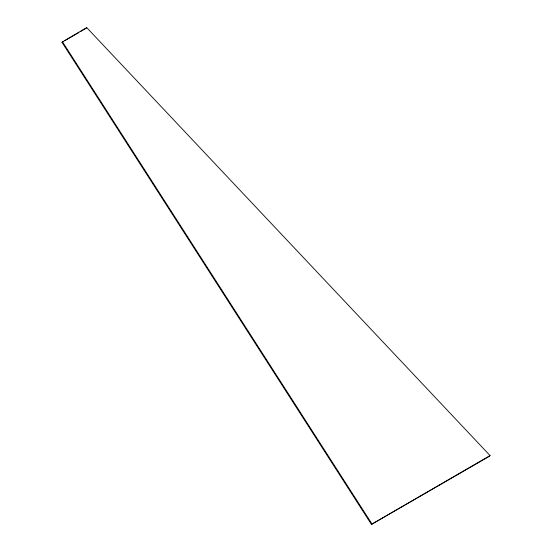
<?xml version="1.0" encoding="UTF-8"?>
<svg xmlns="http://www.w3.org/2000/svg" width="552" height="552" viewBox="0 0 552 552"><rect width="100%" height="100%" fill="white"/><g stroke="black" fill="none" stroke-linecap="round" stroke-linejoin="round"><path stroke-width="0.83" d="M61.955 42.256L86.712 27.6L490.045 455.566L489.5 456.242L371.441 524.4L61.955 42.256L63.418 41.407M371.441 524.4L490.045 455.566M86.167 28.276L86.712 27.6M64.888 40.558L78.826 32.513M80.295 31.664L85.429 28.697M62.369 41.648L371.862 523.8"/></g></svg>
